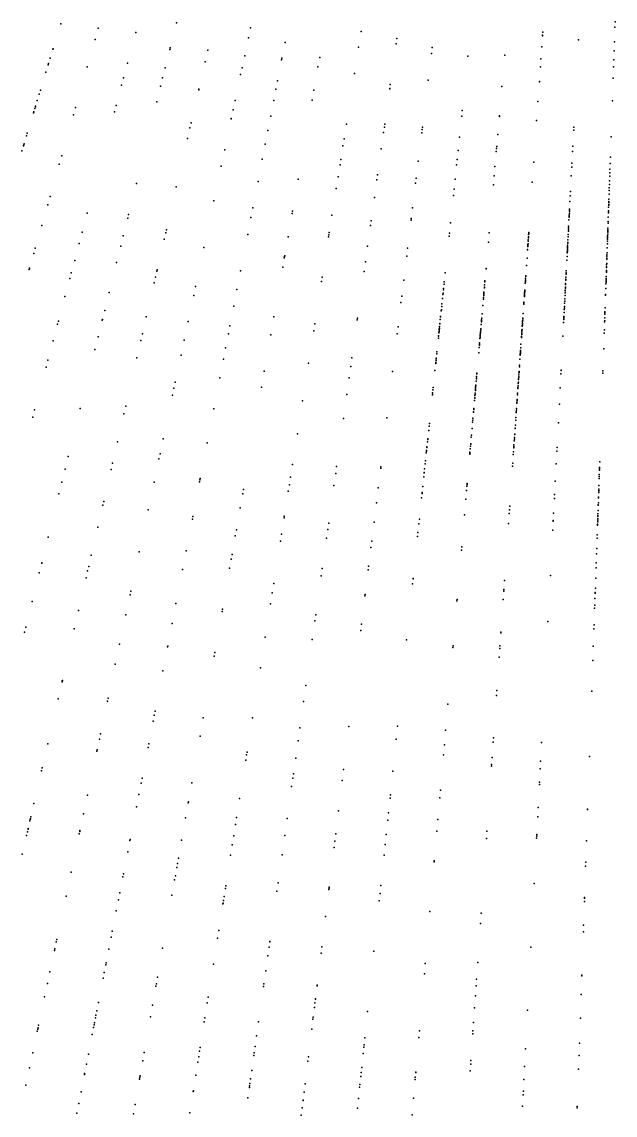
# Model space of a CAD drawing. Header units: metres. Extents: x -4327 to 4266, y -3886 to 3992.
# Drawn here: x -298.3 to -32, y -1408.5 to -917.9 of the extents above; entities that cross this region are included whole.
import ezdxf

# ---------------------------------------------------------------- set-up
doc = ezdxf.new("R2010")
doc.units = ezdxf.units.M

msp = doc.modelspace()

# ---------------------------------------------------------------- linework, layer by layer
for p in [(-280.9, -918.79, 2468.63), (-264.02, -920.74, 2513.69), (-228.97, -918.36, 2504.37), (-195.67, -920.53, 2506.66), (-146.06, -922.18, 2491.02), (-32.13, -920.18, 2493.7), (-32.05, -917.86, 86.66), (-265.45, -925.73, 2494.56), (-247.2, -922.56, 2514.73), (-196.61, -924.97, 2498), (-180.2, -927.05, 2503.01), (-130.04, -925.3, 2468.31), (-64.63, -924.19, 2504.92), (-64.6, -923.88, 2470.89), (-64.51, -922.48, 2504.48), (-48.52, -925.86, 2506.79), (-32.36, -926.75, 2494.73), (-284.37, -930.15, 2491.1), (-284.29, -929.89, 2502.47), (-231.96, -930.32, 2487.62), (-231.75, -929.51, 2493.57), (-214.84, -930.59, 2494.14), (-147.17, -929.17, 2497.44), (-130.37, -927.65, 2511.75), (-114.44, -932.04, 2517.84), (-114.11, -929.37, 2502.3), (-64.97, -929.13, 2493.21), (-32.51, -930.93, 2472.88), (-286.5, -937.1, 201.87), (-286.33, -936.55, 2488.2), (-285.58, -934.1, 2481.69), (-250.92, -936.44, 2495.02), (-216.04, -935.76, 2516.2), (-198.32, -933.04, 2495.13), (-181.72, -934.85, 2495.18), (-181.57, -934.08, 2489.06), (-164.66, -933.86, 2496.74), (-98.09, -933.23, 2499.4), (-81.61, -932.79, 2502.3), (-65.34, -934.38, 2498.98), (-32.65, -934.94, 2504.21), (-287.5, -940.38, 136.29), (-268.98, -938.04, 2463.52), (-233.99, -938.48, 2493.21), (-200.12, -941.51, 2505.47), (-199.49, -938.51, 2501.56), (-165.41, -938.1, 2487.61), (-149.04, -940.97, 2508.42), (-65.59, -938, 2512.84), (-32.75, -937.97, 2508.15), (-253.55, -946.25, 2492.93), (-252.65, -942.91, 2488.11), (-236.05, -946.75, 2507.07), (-235.13, -943.04, 2505.33), (-183.55, -944.28, 2512.12), (-132.95, -945.95, 2494.61), (-115.91, -944.03, 2487.89), (-82.84, -946.81, 2498.32), (-66.06, -944.74, 2489.44), (-66.05, -944.59, 2522.11), (-32.93, -943.08, 2505.16), (-290.53, -950.27, 208.1), (-290.01, -948.57, 177.97), (-218.96, -948.43, 2496.99), (-218.88, -948.06, 2468.13), (-184.29, -948.08, 2473.63), (-167.26, -948.56, 2503.08), (-133.22, -947.9, 2499.75), (-133.21, -947.83, 2495.49), (-292.27, -955.96, 2507.59), (-292.17, -955.65, 141.28), (-291.4, -953.12, 2488.32), (-274.22, -956.33, 2479.88), (-255.98, -955.32, 2500.78), (-237.81, -953.82, 2501.53), (-202.58, -953.08, 2503.57), (-185.26, -953.08, 2502.77), (-168.04, -953.02, 2506.69), (-66.69, -953.65, 2508.78), (-33.29, -953.28, 2499.15), (-293.09, -958.64, 95.7), (-293, -958.36, 180.37), (-292.98, -958.31, 133.88), (-292.52, -956.8, 222.67), (-275.16, -959.58, 2492.26), (-256.76, -958.23, 2500.4), (-204.34, -961.33, 2493.02), (-204.31, -961.22, 2465.1), (-203.5, -957.41, 2519.02), (-186.64, -960.18, 2485.18), (-100.91, -960.11, 2492.58), (-100.65, -957.6, 2482.03), (-84.01, -960.28, 2492.87), (-83.99, -960.01, 2492.17), (-222.88, -965.38, 2505.2), (-222.38, -963.22, 2483.75), (-152.64, -963.72, 2490.97), (-135.63, -965.05, 2512.09), (-135.45, -963.81, 2504.8), (-118.63, -966.17, 2465.28), (-118.5, -965.13, 2502.47), (-67.27, -962.06, 2490.01), (-50.65, -966.49, 2474.73), (-50.58, -965.16, 2495.37), (-296.23, -968.94, 226.65), (-295.9, -967.84, 2506.92), (-224, -970.23, 2478.18), (-187.9, -966.68, 2486.06), (-153.69, -970.33, 2488.06), (-135.97, -967.5, 2474.34), (-118.81, -967.63, 2484.85), (-101.92, -969.66, 2489.1), (-84.72, -968.39, 2505.8), (-33.85, -969.43, -292.81), (-298.32, -975.77, 270.12), (-297.64, -973.53, 2486.42), (-297.59, -973.36, 162.63), (-297.5, -973.08, 243.41), (-297.34, -972.56, 201.43), (-207.29, -975.23, 2497.06), (-189.07, -972.69, 2481.74), (-154.19, -973.49, 2492.18), (-137.02, -974.91, 2485.36), (-102.54, -975.58, 2484.34), (-85.39, -976.06, 2485.34), (-85.28, -974.74, 2497.95), (-85.19, -973.75, 2527.84), (-51.15, -976.02, 2491.13), (-51.02, -973.59, 2473.02), (-280.43, -977.98, 2500.44), (-190.4, -979.54, 2503.18), (-155.16, -979.61, 2484.06), (-120.38, -980.43, 2462.25), (-102.96, -979.63, 2514.71), (-68.58, -980.81, 2502), (-34.17, -978.59, -297.91), (-281.51, -981.74, 2506.14), (-208.87, -982.67, 2492.4), (-155.53, -982, 2505.97), (-103.22, -982.09, 2512.94), (-85.99, -982.83, 2510.61), (-51.52, -983.08, 2489.16), (-51.43, -981.31, 2504.63), (-34.42, -985.61, -306.52), (-34.36, -983.99, 2485.6), (-34.27, -981.39, -279.55), (-246.94, -990.4, 2496.92), (-192.33, -989.43, 2488.9), (-174.28, -988.39, 2493.87), (-156.39, -987.4, 2491.95), (-138.96, -988.74, 2477.09), (-138.65, -986.55, 2491.18), (-121.6, -990.32, 2498.92), (-121.31, -987.95, 2485.07), (-103.9, -988.52, 2505.28), (-86.7, -991.01, 2491.49), (-86.35, -986.93, 2521.08), (-69.22, -989.84, 2481.2), (-51.72, -986.89, 2490.87), (-34.6, -990.78, -277.56), (-34.54, -989.18, -277.69), (-34.47, -987.07, 2485.45), (-229, -991.91, 2505.86), (-157.22, -992.64, 2505.18), (-157.21, -992.58, 2489.3), (-104.66, -995.77, 2491.87), (-104.36, -992.89, 2476.86), (-52.19, -995.88, 2505.58), (-52.1, -994.04, 2489.09), (-34.75, -995.18, -376.96), (-34.7, -993.55, -376.34), (-34.66, -992.41, -382.12), (-286.73, -999.93, 2494.01), (-285.68, -996.29, 2519.66), (-212.16, -998.14, 2496.23), (-140.08, -996.73, 2501.06), (-52.33, -998.49, 2500.23), (-34.93, -1000.18, 2490.71), (-34.92, -1000.05, -412.25), (-34.91, -999.82, -412.8), (-34.88, -998.9, -432.33), (-34.88, -998.97, 2479.88), (-34.87, -998.44, -431.49), (-34.87, -998.66, -383.27), (-34.83, -997.42, -366.65), (-268.94, -1003.69, 2479.85), (-250.42, -1004.38, 2481.78), (-195.49, -1005.7, 2494.56), (-194.64, -1001.34, 2522.82), (-177.01, -1003.88, 2497.48), (-177, -1003.81, 2481.84), (-176.83, -1002.85, 2483.32), (-159.13, -1004.68, 2507.81), (-122.94, -1001.3, 2479.37), (-52.7, -1005.54, -419.98), (-52.67, -1005.01, -447.75), (-52.64, -1004.52, -388.33), (-52.6, -1003.65, -389.89), (-52.56, -1002.87, -439.59), (-52.52, -1002.2, -395.64), (-52.51, -1001.88, -392.35), (-35.11, -1005.49, -387.78), (-35.04, -1003.49, -368.26), (-35.04, -1003.5, -390.16), (-35.03, -1003.2, -438.1), (-35.01, -1002.65, -369.81), (-34.96, -1001.02, -422.91), (-34.96, -1001.03, -374.19), (-289.4, -1009.27, 2490.48), (-250.81, -1005.93, 2520.35), (-141.85, -1009.29, 2481.61), (-141.55, -1007.15, 2511.37), (-123.62, -1006.82, 2500.86), (-123.54, -1006.12, 2503.03), (-105.96, -1008.11, 2487.39), (-52.96, -1010.5, -376.76), (-52.95, -1010.27, 2501.96), (-52.91, -1009.53, -404.27), (-52.76, -1006.73, -443.25), (-35.29, -1010.43, -272.98), (-35.21, -1008.26, -363.16), (-35.18, -1007.43, -364.72), (-271.24, -1012.27, 2478.28), (-252.81, -1013.95, 2478.73), (-234.43, -1015.41, 2506.22), (-233.77, -1012.55, 2487.67), (-233.45, -1011.17, 2522.9), (-196.96, -1013.26, 2501.66), (-178.85, -1014.32, 2492.32), (-160.65, -1014.31, 2504.37), (-160.5, -1013.37, 2525.55), (-160.34, -1012.38, 2480.3), (-106.59, -1014.09, 2482.76), (-106.44, -1012.71, 2506.56), (-88.59, -1012.58, 2505.95), (-70.96, -1014.72, -449.9), (-70.93, -1014.33, -413.72), (-70.86, -1013.31, -395.33), (-70.83, -1012.93, 2511.23), (-70.82, -1012.8, -403.45), (-70.79, -1012.41, -396.26), (-53.16, -1014.29, 2511.93), (-53.1, -1013.29, -397.46), (-53.03, -1011.82, -403.91), (-53, -1011.22, -397.28), (-35.46, -1015.38, -495.19), (-35.44, -1014.77, -482.62), (-35.44, -1014.81, 2483.96), (-35.43, -1014.6, -445.71), (-35.41, -1013.87, -447.38), (-35.41, -1014.14, -445.51), (-35.38, -1013.2, -430.67), (-35.35, -1012.25, -473.32), (-35.33, -1011.8, -473.1), (-35.32, -1011.38, -424.04), (-35.31, -1011.15, -423.95), (-35.31, -1011.17, 2518.08), (-292.32, -1019.44, 2515.59), (-272.57, -1017.26, 2494.28), (-253.93, -1018.47, 2489.79), (-216.62, -1019.13, 2478.95), (-143.14, -1018.52, 2519.93), (-125.17, -1019.46, 2497), (-88.95, -1016.67, 2481.05), (-71.33, -1020.12, -385.2), (-71.32, -1019.98, -395.37), (-71.23, -1018.65, -397.42), (-71.21, -1018.37, -451.52), (-71.2, -1018.24, -432.94), (-71.18, -1017.89, -404.83), (-71.16, -1017.62, -402.79), (-71.14, -1017.4, -403.35), (-71.07, -1016.34, -397.16), (-71.02, -1015.7, -447.68), (-53.47, -1020.2, -346.47), (-53.45, -1019.91, -348.86), (-53.45, -1019.98, -377.76), (-53.44, -1019.67, -348.78), (-53.41, -1019.09, -412.63), (-53.4, -1019.02, -356.03), (-53.39, -1018.66, -455.16), (-53.39, -1018.7, -453.84), (-53.38, -1018.61, -435.27), (-53.36, -1018.12, -457.59), (-53.31, -1017.22, -292.38), (-53.29, -1016.9, -293.5), (-53.29, -1016.92, -459.05), (-53.23, -1015.61, -297.94), (-53.23, -1015.68, -300.37), (-35.59, -1019.21, -365.21), (-35.53, -1017.41, -267.14), (-35.49, -1016.35, -269.23), (-293, -1021.8, 2498.53), (-274.62, -1024.88, 2501.53), (-180.52, -1023.81, 2504.02), (-180.42, -1023.21, 2518.07), (-180.35, -1022.84, 2505.51), (-125.61, -1022.99, 2501.76), (-71.6, -1023.9, -451.96), (-53.71, -1024.83, -483.66), (-53.62, -1023.16, -329.51), (-53.53, -1021.47, -345.04), (-53.51, -1021.04, -351.74), (-53.5, -1020.78, -354.77), (-53.5, -1020.86, -349.19), (-35.77, -1024.33, -345.12), (-35.75, -1023.86, -344.96), (-35.72, -1022.97, 2523.56), (-35.71, -1022.48, -351.35), (-35.67, -1021.54, -361.65), (-295.05, -1028.95, 2512.21), (-294.89, -1028.4, 2477.09), (-255.78, -1025.89, 2485.19), (-237.74, -1029.75, 2506.83), (-237.58, -1029.09, 2493.82), (-200.14, -1029.64, 2510.97), (-181.25, -1027.93, 2502.55), (-144.75, -1029.93, 2485.95), (-144.14, -1025.61, 2490.76), (-90, -1028.76, -364.11), (-89.98, -1028.49, -363.38), (-71.83, -1027.2, -378.29), (-53.96, -1029.57, -517.9), (-35.98, -1030.19, -329.66), (-35.97, -1029.96, -343.27), (-35.96, -1029.85, -292.75), (-35.95, -1029.47, -339.99), (-35.9, -1028.07, -345.76), (-35.89, -1027.85, -334.48), (-35.86, -1026.97, -458.52), (-35.84, -1026.34, 2520.03), (-276.81, -1033.07, 2472.61), (-276.13, -1030.54, 2507.73), (-238.95, -1035.02, 2485.52), (-238.36, -1032.44, 2479.32), (-163.82, -1034.32, 2495.42), (-163.53, -1032.48, 2472.06), (-126.94, -1033.84, 2482.05), (-108.74, -1034.55, 2509.44), (-108.31, -1030.49, 2491.91), (-90.51, -1034.52, -356.62), (-90.47, -1034.06, -360.27), (-72.39, -1035.19, -304.62), (-72.34, -1034.47, -348.55), (-72.33, -1034.41, -429.18), (-72.3, -1034.01, -302.43), (-72.29, -1033.84, -302.99), (-72.23, -1032.97, 2517.35), (-72.18, -1032.17, -329.03), (-72.16, -1031.88, -312.24), (-54.18, -1033.79, -545.73), (-54.15, -1033.28, -523.3), (-54.11, -1032.49, -469.47), (-54.04, -1031.08, -516.54), (-54.03, -1030.86, -524.2), (-54, -1030.46, -473.31), (-36.13, -1034.57, -297.14), (-36.13, -1034.65, -297.78), (-36.12, -1034.22, 2473.5), (-36.09, -1033.56, -304.19), (-36.08, -1033.09, -321.29), (-36.04, -1032.1, -325.31), (-259.13, -1039.32, 2480.07), (-220.33, -1036.58, 2487.14), (-201.77, -1038.03, 2478.06), (-109.26, -1039.55, -420), (-109.12, -1038.19, -403.01), (-109.05, -1037.56, -406.03), (-108.84, -1035.51, 2473.54), (-90.97, -1039.82, -389.93), (-90.93, -1039.32, -343.08), (-90.92, -1039.18, 2485.74), (-90.92, -1039.27, -342.43), (-90.74, -1037.15, -351.19), (-90.72, -1036.94, -375.32), (-90.63, -1035.87, 2496.88), (-72.72, -1039.92, -369.47), (-72.68, -1039.36, 2478.95), (-72.65, -1038.97, 2478.02), (-72.64, -1038.77, -350.63), (-72.6, -1038.24, -352.98), (-54.47, -1039.4, -281.63), (-54.43, -1038.57, -326.35), (-54.42, -1038.31, -468.71), (-54.36, -1037.31, -499.28), (-54.35, -1037.13, -307.94), (-54.34, -1036.93, 2501.02), (-54.28, -1035.65, -476.38), (-54.26, -1035.34, -310.49), (-36.23, -1037.59, -286.4), (-36.16, -1035.46, -467.06), (-278.97, -1041.13, 2510.66), (-221.19, -1040.6, 2478.04), (-128.17, -1043.83, 2506.02), (-127.82, -1040.98, 2514.54), (-109.77, -1044.34, -465.13), (-109.52, -1042.03, -391.42), (-109.32, -1040.15, -397.88), (-91.18, -1042.24, -393.44), (-91.13, -1041.63, -377.02), (-91.04, -1040.59, -341.6), (-91.01, -1040.3, -398.57), (-73.04, -1044.51, -364.69), (-73.01, -1044.04, -360.69), (-72.98, -1043.69, -362.48), (-72.8, -1041.13, -446.71), (-72.77, -1040.6, -353.78), (-72.73, -1040.16, -303.61), (-54.72, -1044.15, -263.42), (-54.67, -1043.17, -306.02), (-54.61, -1042.11, -297.08), (-54.54, -1040.67, -312.71), (-36.34, -1040.54, 2515.55), (-36.32, -1040.17, -288.33), (-261.14, -1047.38, 2477.01), (-203.22, -1045.47, 2480.8), (-110.09, -1047.48, -377.18), (-110.05, -1047.04, -452.66), (-109.9, -1045.6, -381.69), (-109.9, -1045.62, -461.59), (-91.76, -1048.83, -337.97), (-91.44, -1045.2, -416.93), (-73.34, -1048.8, -362.97), (-54.94, -1048.33, -259), (-54.87, -1046.92, -296.59), (-54.84, -1046.5, -254.92), (-54.83, -1046.3, -253.65), (-54.8, -1045.56, -257.71), (-54.79, -1045.53, -258.91), (-36.63, -1049, 2497.38), (-36.61, -1048.24, -246.68), (-36.61, -1048.37, -282), (-36.6, -1048.03, -245.42), (-36.53, -1046.16, -252.22), (-282.3, -1053.57, 2502.91), (-281.92, -1052.15, 2466.43), (-262.21, -1051.69, 2490.9), (-262.17, -1051.49, 2490.44), (-242.47, -1050.25, 2484.51), (-223.67, -1052.29, 2472.33), (-204.93, -1054.27, 2475.57), (-185.19, -1050.28, 2480.45), (-166.83, -1053.34, 2495.41), (-147.79, -1051.57, 2477.24), (-147.68, -1050.8, 2509.36), (-129.5, -1054.67, 2497.61), (-110.85, -1054.65, -442.31), (-110.85, -1054.69, -360.96), (-110.83, -1054.5, -435.47), (-110.71, -1053.35, -400.95), (-110.7, -1053.24, -363.69), (-110.51, -1051.42, -383.16), (-110.51, -1051.44, -452.51), (-110.39, -1050.25, -407.69), (-110.37, -1050.13, -416.27), (-92.18, -1053.66, -452.71), (-92.08, -1052.47, -483.21), (-92.07, -1052.32, -437.21), (-92.05, -1052.09, -437.79), (-92.04, -1052.08, -451.35), (-92.01, -1051.64, -458.67), (-91.94, -1050.83, -339.88), (-73.73, -1054.36, -298.4), (-73.71, -1054.11, -488.18), (-73.71, -1054.12, -298.33), (-73.7, -1053.96, -297.04), (-73.69, -1053.87, -300.13), (-73.65, -1053.29, 2470.58), (-73.6, -1052.53, 2472.54), (-73.56, -1051.98, -330.92), (-73.54, -1051.7, -357.55), (-73.5, -1051.04, -506.43), (-73.48, -1050.87, 2494.97), (-55.18, -1052.85, -281.57), (-55.11, -1051.48, 2509.02), (-55.1, -1051.38, -250.64), (-55.07, -1050.83, -264.49), (-55.06, -1050.56, -235.33), (-55.06, -1050.7, -253.51), (-55.03, -1050.06, -249.72), (-36.75, -1052.5, 2490.48), (-36.74, -1051.96, -271.3), (-36.69, -1050.67, -275.26), (-264.1, -1059.23, 2497.6), (-244.24, -1057.91, 2469.35), (-205.62, -1057.82, 2487.62), (-186.6, -1058.24, 2495.48), (-167.33, -1056.45, 2502.77), (-129.89, -1057.87, 2509.01), (-111.29, -1058.83, -373.43), (-111.29, -1058.88, -350.77), (-111.13, -1057.38, -388.62), (-111.09, -1056.92, 2486.67), (-111.06, -1056.64, -355.17), (-111, -1056.11, -436.14), (-111, -1056.13, -392.76), (-110.96, -1055.73, -381.46), (-110.93, -1055.45, -418.38), (-92.69, -1059.44, -390.03), (-92.69, -1059.48, 2488.51), (-92.67, -1059.2, -389.95), (-92.62, -1058.68, -405.62), (-92.56, -1057.94, -470.4), (-92.56, -1058.02, -443.66), (-92.53, -1057.61, -498.23), (-92.52, -1057.54, -444.81), (-92.5, -1057.24, -427.1), (-92.47, -1056.92, -410.92), (-92.47, -1056.98, -497.23), (-92.4, -1056.18, -514.6), (-92.35, -1055.62, -512.9), (-74.09, -1059.58, 2489.09), (-74.05, -1059.03, -478.57), (-74, -1058.19, -476.8), (-73.95, -1057.49, -281.26), (-73.92, -1057.04, -344.61), (-73.87, -1056.43, -479.48), (-73.83, -1055.86, -471.59), (-55.49, -1058.87, -234.76), (-36.93, -1057.62, 2468.74), (-36.88, -1056, 2491.17), (-284.3, -1061.03, 2487.24), (-244.93, -1060.92, 2509.74), (-225.46, -1060.68, 2492.04), (-206.86, -1064.2, 2495.16), (-111.4, -1059.86, -380.98), (-93.09, -1064.04, -408.34), (-93, -1062.99, -434.17), (-92.96, -1062.55, -330.87), (-92.91, -1061.95, -331.96), (-92.74, -1060.03, -464.4), (-92.74, -1060.03, -464.4), (-74.41, -1064.08, 2499.67), (-74.3, -1062.52, -267.72), (-37.18, -1064.58, 2511.43), (-265.5, -1064.85, 2484.95), (-246.7, -1068.59, 2465.04), (-226.88, -1067.39, 2504.06), (-207.82, -1069.16, 2466.2), (-150.18, -1068.57, 2487.26), (-112.36, -1069.03, -467.04), (-112.33, -1068.73, -454.42), (-112.13, -1066.83, -446.05), (-112.03, -1065.9, -446.34), (-93.29, -1066.32, -319.29), (-74.77, -1069.27, -502.32), (-74.65, -1067.49, -485.91), (-74.65, -1067.49, -254.75), (-74.61, -1066.92, -487.76), (-74.6, -1066.85, -259.53), (-74.59, -1066.71, -260.12), (-74.57, -1066.47, -260.06), (-74.55, -1066.12, -489.51), (-74.52, -1065.64, 2499.55), (-74.52, -1065.67, -489.3), (-74.5, -1065.37, -263.49), (-287.48, -1072.88, 2496.57), (-286.64, -1069.74, 2489.26), (-169.64, -1071.05, 2507.02), (-150.73, -1072.5, 2485.26), (-112.91, -1074.27, -484.82), (-112.59, -1071.24, -367.94), (-112.54, -1070.75, -481.11), (-112.44, -1069.76, -472.25), (-75.01, -1072.63, -290.31), (-74.96, -1071.96, -319.26), (-56.3, -1074.18, -220.37), (-56.3, -1074.29, -217.34), (-37.52, -1074.47, 2515.64), (-209.47, -1077.63, 2504.19), (-189.5, -1074.68, 2507.86), (-151.44, -1077.58, 2500.76), (-131.96, -1074.71, 2488.38), (-94.41, -1079.12, -283.61), (-94.31, -1078.01, -285.85), (-94.3, -1077.8, -289.58), (-94.22, -1076.98, 2495.65), (-94.12, -1075.81, -294.1), (-94.09, -1075.47, -483.13), (-75.4, -1078.3, -252.35), (-75.4, -1078.32, -548.17), (-75.39, -1078.1, -255.41), (-75.33, -1077.27, -549.13), (-75.33, -1077.33, -256.47), (-75.32, -1077.19, -257.06), (-75.26, -1076.21, -560.49), (-75.26, -1076.21, -261.18), (-75.26, -1076.23, -240.1), (-75.2, -1075.42, -546.7), (-75.19, -1075.27, -526.82), (-75.15, -1074.74, -312.43), (-56.38, -1075.85, -213.38), (-37.56, -1075.57, 2484.41), (-230.04, -1082.25, 2512.69), (-229.45, -1079.5, 2480.58), (-190.75, -1081.81, 2516.98), (-113.83, -1083.02, -511.78), (-113.73, -1082.02, -506.25), (-94.78, -1083.33, -298.71), (-94.73, -1082.77, 2475.66), (-94.69, -1082.29, -297.79), (-94.65, -1081.82, -321.35), (-94.65, -1081.86, -504.61), (-94.59, -1081.21, -304.5), (-94.57, -1080.96, -273.37), (-75.69, -1082.45, 2508.63), (-75.66, -1082.02, -572.56), (-75.6, -1081.2, -309.83), (-75.53, -1080.1, -544.63), (-75.52, -1079.97, -315.87), (-75.49, -1079.56, -316.39), (-56.71, -1082.06, 2471.68), (-230.71, -1085.4, 2520.01), (-172.31, -1087.92, 2486.72), (-152.5, -1085.08, 2495.81), (-114.06, -1085.18, 2496.45), (-114.05, -1085.14, 2477.91), (-113.97, -1084.33, -506.61), (-95.17, -1087.85, -277.65), (-95.07, -1086.63, -282.41), (-95.07, -1086.71, -517.76), (-94.98, -1085.59, -517.22), (-94.94, -1085.12, -312.66), (-94.88, -1084.46, -292.64), (-76.15, -1088.95, -558.08), (-76.11, -1088.46, 2485.28), (-76.06, -1087.74, -560.46), (-76.05, -1087.58, -540.24), (-76.04, -1087.38, -236.98), (-76.04, -1087.43, -561.06), (-75.89, -1085.24, -563.68), (-75.84, -1084.51, 2509.64), (-292.59, -1091.98, 2515.11), (-272.12, -1091.4, 2524.5), (-252.52, -1093.79, 2490.17), (-251.72, -1090.33, 2511.49), (-212.16, -1091.45, 2484.55), (-95.63, -1093.07, -540.73), (-95.61, -1092.84, -266.85), (-95.52, -1091.8, -539.36), (-95.48, -1091.38, 2487.98), (-76.44, -1093.18, -597.71), (-76.42, -1092.89, -623.39), (-76.37, -1092.12, -623.74), (-76.32, -1091.44, -624.93), (-57.09, -1089.42, 2466.52), (-293.47, -1095.25, 2522.63), (-154.01, -1095.87, 2505.76), (-134.53, -1095.63, 2503.16), (-115.42, -1098.17, 2481.95), (-96.02, -1097.54, 2505.74), (-95.94, -1096.6, 2499.87), (-95.86, -1095.69, -549.5), (-76.84, -1098.81, -223.79), (-76.69, -1096.68, -669.16), (-76.68, -1096.58, -647.92), (-76.6, -1095.39, -616.92), (-57.53, -1097.74, 2481.69), (-174.66, -1102.76, 2491.25), (-115.74, -1101.17, 2492.37), (-115.54, -1099.31, -312.72), (-96.54, -1103.41, -356.22), (-96.27, -1100.31, -254.68), (-77.13, -1102.96, -637.95), (-77.13, -1103.05, -634.79), (-76.94, -1100.32, -638.03), (-76.93, -1100.19, -630.74), (-255.41, -1106.3, 2518.66), (-234.87, -1104.99, 2502.32), (-215.13, -1106.74, 2504.69), (-116.52, -1108.57, -297.7), (-116.28, -1106.34, -358.43), (-116.16, -1105.21, -309.17), (-116.13, -1104.91, 2508.21), (-96.96, -1108.28, -339.8), (-96.88, -1107.36, -356.16), (-96.87, -1107.22, -344.12), (-96.61, -1104.23, -571.27), (-77.54, -1108.81, -650.25), (-77.5, -1108.35, -614.68), (-77.46, -1107.69, -214.9), (-77.33, -1105.88, -217.68), (-77.28, -1105.14, -216.28), (-77.23, -1104.42, -218.65), (-58.11, -1108.8, 2484.7), (-277.47, -1112.88, 2504.08), (-236.29, -1111.66, 2539.55), (-116.8, -1111.3, -345.97), (-116.71, -1110.46, -341.04), (-116.7, -1110.34, -292.96), (-116.68, -1110.18, -297.48), (-116.55, -1108.93, -348.56), (-97.28, -1111.91, 2505.09), (-97.23, -1111.36, -588.89), (-97.2, -1111.02, -587.94), (-97.07, -1109.54, 2503.42), (-77.76, -1112.08, 2505.7), (-77.68, -1110.85, -645.75), (-77.55, -1109.01, -594.62), (-58.2, -1110.58, 2503.34), (-278.88, -1118.54, 2477.43), (-257.62, -1115.86, 2514.76), (-236.79, -1114.02, 2497.31), (-176.82, -1116.43, 2496.53), (-157.04, -1117.39, 2525.1), (-137.28, -1118.09, 2495.26), (-137.21, -1117.49, 2523.21), (-117.55, -1118.43, -322.8), (-117.31, -1116.18, -326.13), (-117.17, -1114.81, -326.39), (-78.13, -1117.26, -651.11), (-78.03, -1115.91, -654.42), (-58.5, -1116.2, 2479.46), (-39.06, -1118.52, -556.11), (-39.04, -1117.85, -555.78), (-39.04, -1118.04, -592.1), (-38.95, -1115.25, -562.09), (-258.29, -1118.77, 2506.8), (-218.37, -1123.41, 2520.34), (-218.25, -1122.81, 2497.26), (-177.74, -1122.18, 2502.13), (-157.48, -1120.54, 2502.84), (-117.94, -1122.09, 2517.48), (-117.75, -1120.29, -333.34), (-117.74, -1120.23, 2505.99), (-117.72, -1120.04, -335.94), (-39.21, -1122.73, -545.27), (-39.18, -1121.83, -535.03), (-39.15, -1121.02, -536.15), (-39.08, -1118.99, -588.7), (-280.36, -1124.47, 2515.65), (-239, -1124.42, 2513.34), (-218.54, -1124.28, 2514.99), (-198.86, -1127.79, 2496.63), (-178.27, -1125.57, 2506.06), (-158.23, -1125.86, 2496.56), (-138.37, -1126.96, 2504.11), (-118.38, -1126.34, 2494.16), (-98.7, -1128.18, -568.11), (-98.54, -1126.27, 2493.41), (-98.47, -1125.52, -574.51), (-98.43, -1125.1, -564.25), (-58.9, -1123.97, 2500.36), (-39.4, -1128.18, -625.34), (-39.38, -1127.61, 2488.4), (-39.32, -1125.88, -630.5), (-281.67, -1129.74, 2473.96), (-261.6, -1133.12, 2481.52), (-199.2, -1129.74, 2483.06), (-178.74, -1128.49, 2501.69), (-118.93, -1131.53, -352.94), (-118.72, -1129.52, 2515.76), (-118.72, -1129.57, -362.55), (-118.67, -1129.08, -358.3), (-99.04, -1132, 2520.71), (-59.32, -1131.83, 2510.52), (-59.22, -1129.93, 2520.97), (-39.51, -1131.42, -604.73), (-39.5, -1131.2, -604.61), (-39.43, -1129.1, -610.64), (-39.42, -1128.93, -626.56), (-261.98, -1134.75, 2506.4), (-241.65, -1136.86, 2519.33), (-200.3, -1135.94, 2496.68), (-139.2, -1133.65, 2486.47), (-79.49, -1136.79, -680.92), (-79.38, -1135.24, 2520.78), (-39.71, -1137.14, -705.4), (-39.63, -1134.76, -558.79), (-39.63, -1134.77, -675.11), (-39.62, -1134.58, -572.61), (-39.62, -1134.62, -574.19), (-39.59, -1133.66, -579.93), (-221.79, -1141.03, 2508.8), (-221.57, -1139.88, 2495.56), (-180.63, -1140.46, 2517.31), (-180.52, -1139.75, 2512.14), (-160.61, -1142.82, 2515.95), (-140.27, -1142.41, 2516.52), (-119.92, -1140.97, 2522.9), (-99.66, -1139.09, 2525.45), (-79.93, -1143.02, 2498), (-79.61, -1138.54, -704.98), (-59.85, -1141.99, 2511.12), (-59.83, -1141.63, 2517.6), (-59.66, -1138.4, 2514.13), (-39.89, -1142.26, -628.26), (-39.86, -1141.51, -618.15), (-39.84, -1140.9, -647.12), (-39.81, -1139.9, -687.46), (-39.8, -1139.59, -676.29), (-39.8, -1139.78, -700.17), (-39.76, -1138.67, -702.92), (-39.76, -1138.7, 2505.6), (-264.27, -1144.67, 2499.71), (-202.03, -1145.75, 2496.74), (-181.79, -1147.75, 2515.29), (-161.01, -1145.66, 2497.01), (-120.56, -1147.04, 2492.87), (-120.15, -1143.19, 2495.21), (-60.06, -1145.97, 2512.6), (-40.09, -1148.03, 2504.36), (-39.94, -1143.71, -642.13), (-39.93, -1143.53, -614.41), (-39.92, -1143.23, -643.5), (-286.49, -1149.05, 2516.26), (-202.52, -1148.56, 2517.19), (-182.29, -1150.95, 2493.66), (-161.57, -1149.6, 2516.38), (-141.31, -1150.87, 2520.59), (-120.75, -1148.85, 2522.03), (-40.14, -1149.51, 2496.8), (-267.17, -1157.22, 2505.79), (-245.67, -1155.77, 2496.5), (-224.55, -1155.19, 2507.59), (-203.99, -1156.87, 2513.82), (-141.67, -1153.81, 2494.7), (-101.05, -1155.02, 2495.29), (-100.92, -1153.52, 2520.77), (-40.39, -1156.65, -707.06), (-40.31, -1154.2, 2514.18), (-289.43, -1160.84, 2513.55), (-289.37, -1160.58, 2488.46), (-268.32, -1162.23, 2502.52), (-204.35, -1158.95, 2514.76), (-142.69, -1162.09, 2516.19), (-40.53, -1160.61, -699.08), (-290.49, -1165.11, 2484.27), (-269.49, -1167.31, 2488.93), (-268.79, -1164.24, 2489.34), (-226.18, -1163.61, 2466.15), (-205.07, -1163, 2512.83), (-163.94, -1166.51, 2510.08), (-163.48, -1163.19, 2492.32), (-142.9, -1163.79, 2480.87), (-122.73, -1167.65, 2516.04), (-61.13, -1166.34, 2499.32), (-40.77, -1167.46, 2506.94), (-40.61, -1162.89, -695.28), (-185.3, -1169.94, 2485.14), (-122.98, -1170.07, 2514.08), (-122.75, -1167.88, 2481.13), (-81.99, -1172.56, 2469.53), (-81.71, -1168.49, 2517.32), (-40.93, -1171.96, 2484.67), (-249.76, -1175.02, 2488.75), (-249.4, -1173.34, 2502.61), (-185.95, -1174.05, 2518.58), (-144.32, -1175.41, 2498.56), (-144.25, -1174.86, 2511.54), (-102.98, -1177.1, 2485.98), (-82.31, -1177.08, 2489.53), (-82.05, -1173.38, 2485.2), (-41.09, -1176.68, -784.39), (-41.01, -1174.27, -770.81), (-40.99, -1173.88, 2478.23), (-293.7, -1177.95, 2501.19), (-272.88, -1181.99, 2502.76), (-229.16, -1178.93, 2491.66), (-208.49, -1182.41, 2477.11), (-208.32, -1181.47, 2488.96), (-186.75, -1179.08, 2480.15), (-103.04, -1177.71, 2511.96), (-41.24, -1180.93, -778.87), (-41.19, -1179.64, 2500.95), (-251.66, -1183.98, 2483.47), (-166.77, -1186.61, 2479.09), (-166.4, -1183.96, 2497.86), (-62.2, -1186.93, 2514.77), (-297.12, -1191.7, 2495.66), (-296.57, -1189.46, 2515.16), (-274.78, -1190.19, 2506.17), (-230.89, -1187.83, 2486.16), (-146.23, -1190.94, 2503.29), (-145.88, -1188.12, 2504.37), (-83.35, -1192.01, 2479.05), (-83.33, -1191.74, 2481.95), (-41.56, -1190.25, 2498.68), (-41.5, -1188.46, 2474.04), (-189.11, -1193.97, 2511.46), (-167.96, -1195.07, 2476.06), (-125.62, -1195.2, 2503.76), (-254.47, -1197.2, 2500.8), (-232.93, -1198.3, 2504.6), (-232.87, -1198.03, 2507.51), (-211.75, -1200.89, 2508.85), (-104.87, -1198.7, 2472.22), (-104.8, -1197.82, 2501.53), (-83.85, -1199.07, 2504.21), (-83.76, -1197.89, 2501.73), (-41.84, -1198.07, 2511.57), (-256.38, -1206.17, 2498.8), (-212.04, -1202.54, 2494.96), (-84.12, -1203, 2498.43), (-42.06, -1204.41, 2510.75), (-235.03, -1209.13, 2499.47), (-191.29, -1207.75, 2515.82), (-280.3, -1214.1, 2494.06), (-280.18, -1213.59, 2530.87), (-280.13, -1213.38, 2530.43), (-170.85, -1215.67, 2504.85), (-282.03, -1221.6, 2492.44), (-259.61, -1221.37, 2526.82), (-85.33, -1220.21, 2506.18), (-85.17, -1217.97, 2505.05), (-42.54, -1218.18, 2504.36), (-259.91, -1222.76, 2522.76), (-171.85, -1222.8, 2498.8), (-107.09, -1224.02, 2489.83), (-238.89, -1228.98, 2533.54), (-238.55, -1227.24, 2536.92), (-216.92, -1230.21, 2548.85), (-194.84, -1230.18, 2530.87), (-239.41, -1231.68, 2497.81), (-173.53, -1234.73, 2516.27), (-151.52, -1234.01, 2512.47), (-129.7, -1233.99, 2500.58), (-108.12, -1235.8, 2541.68), (-263.52, -1239.75, 2540.37), (-263.01, -1237.38, 2504.66), (-218.36, -1238.35, 2534.17), (-174.35, -1240.55, 2528.14), (-130.3, -1239.75, 2498.54), (-86.79, -1241.14, 2542.12), (-86.65, -1239.14, 2545.05), (-286.71, -1241.88, 2530.38), (-264.67, -1245.17, 2500.07), (-264.54, -1244.54, 2543.24), (-241.7, -1243.46, 2542.41), (-241.4, -1241.91, 2501.52), (-197.27, -1245.53, 2503.59), (-108.69, -1242.32, 2492.71), (-65.05, -1241.31, 2505.06), (-197.84, -1249.14, 2493.9), (-197.47, -1246.8, 2485.85), (-175.43, -1248.26, 2489.01), (-109.08, -1246.8, 2498.29), (-87.48, -1251.08, 2541.4), (-87.27, -1247.99, 2528.15), (-65.49, -1249.71, 2501.43), (-43.57, -1247.57, 2533.11), (-289.51, -1254, 2507.23), (-289.19, -1252.63, 2524.79), (-176.42, -1255.31, 2533.85), (-153.89, -1253.31, 2524.01), (-153.89, -1253.37, 2496.84), (-131.82, -1254.15, 2503.59), (-87.54, -1251.86, 2504.99), (-65.67, -1253.15, 2491.31), (-244.83, -1259.53, 2499.67), (-244.38, -1257.24, 2525.56), (-222.06, -1259.35, 2494.58), (-176.71, -1257.34, 2534.5), (-154.5, -1258.32, 2496.55), (-66.04, -1260.15, 2495.05), (-65.98, -1259, 2499.55), (-268.85, -1264.85, 2532.74), (-245.83, -1264.66, 2523.39), (-177.23, -1261.05, 2497.59), (-132.93, -1264.79, 2535.14), (-110.47, -1262.67, 2537), (-292.89, -1268.64, -923.9), (-246.9, -1270.2, 2490.68), (-223.63, -1268.28, 2492.16), (-223.55, -1267.83, 2491.27), (-200.58, -1266.41, 2504.63), (-133.08, -1266.2, 2513.99), (-110.77, -1266.11, 2496.06), (-66.58, -1270.45, 2525.69), (-294.49, -1275.56, -912.93), (-294.29, -1274.69, -938), (-270.65, -1273.29, 2525.79), (-224.82, -1275, 2492.01), (-201.93, -1274.91, 2535.04), (-179.25, -1275.41, 2489.02), (-156.17, -1271.93, 2489.82), (-133.78, -1272.86, 2537.5), (-66.8, -1274.59, 2520.23), (-44.39, -1271.18, 2504.8), (-44.39, -1271.3, 2505.02), (-295.54, -1280.14, 2505.42), (-295.46, -1279.79, 2538.31), (-294.7, -1276.48, -928.54), (-294.52, -1275.72, 2496.79), (-202.42, -1278.02, 2520.8), (-134.13, -1276.15, 2523.49), (-111.62, -1275.85, 2532.31), (-296.22, -1283.07, -901.33), (-295.82, -1281.33, -926.69), (-272.54, -1282.19, 2483.26), (-272.32, -1281.19, -945.64), (-272.24, -1280.79, -945.35), (-249.83, -1285.26, 2523.56), (-249.73, -1284.73, -947.07), (-226.6, -1285.12, 2521.88), (-203.24, -1283.21, 2531.03), (-180.3, -1282.93, 2527.29), (-157.44, -1282.25, 2523.54), (-134.8, -1282.58, 2488.98), (-112.07, -1280.99, 2532.21), (-89.81, -1284.3, 2504.75), (-89.58, -1281.07, 2525.5), (-67.3, -1284.14, 2528.84), (-67.25, -1283.28, 2516.93), (-67.22, -1282.58, 2518.97), (-44.89, -1285.39, 2498.93), (-203.87, -1287.18, 2495.16), (-158.2, -1288.43, 2495.29), (-157.85, -1285.56, 2519.87), (-135.28, -1287.07, 2504.38), (-298.15, -1291.43, -908.27), (-250.82, -1290.37, -942.52), (-228.01, -1293.13, 2517.37), (-204.61, -1291.83, 2527.65), (-181.53, -1291.68, 2527.52), (-135.78, -1291.86, 2530.58), (-113.28, -1294.77, 2498.4), (-113.24, -1294.39, 2524.5), (-45.22, -1294.98, 2527.73), (-276.22, -1299.5, -920.03), (-228.76, -1297.38, -952.21), (-228.43, -1295.51, 2518.65), (-45.29, -1296.81, 2527.91), (-253.01, -1301.61, -935.48), (-252.75, -1300.27, -924.81), (-229.75, -1302.96, 2516.38), (-229.43, -1301.17, -945.15), (-183.29, -1304.17, 2518.15), (-68.37, -1304.49, 2507.67), (-254.4, -1308.78, 2532.47), (-230.96, -1309.83, -917.85), (-206.98, -1306.8, 2506.47), (-206.78, -1305.55, 2487.62), (-183.83, -1308.05, 2505.65), (-160.51, -1307.23, 2488.46), (-160.43, -1306.58, 2490.5), (-160.38, -1306.18, 2529.67), (-137.58, -1308.99, 2523.36), (-137.21, -1305.51, 2509.96), (-278.5, -1310.23, 2507.67), (-255, -1311.88, -909.41), (-208.06, -1313.65, -927.52), (-208.02, -1313.37, -932.72), (-207.83, -1312.16, -954.75), (-207.54, -1310.35, -932.73), (-137.93, -1312.28, 2493.1), (-45.84, -1312.64, 2521.41), (-45.79, -1311.17, 2491.99), (-45.78, -1310.89, 2488.18), (-255.97, -1316.83, -911.77), (-162, -1319.41, 2524.95), (-115.23, -1317.07, 2511.23), (-92.15, -1317.83, 2489.45), (-92.47, -1322.45, 2548.3), (-46.21, -1323.18, 2494.97), (-258.25, -1328.58, -912.37), (-257.73, -1325.89, -913.75), (-210.51, -1329.11, 2506.06), (-209.95, -1325.56, -927.25), (-46.31, -1326.22, 2500.71), (-283.51, -1333.83, 2506.59), (-282.86, -1330.78, -903.17), (-282.62, -1329.61, -904.51), (-259.3, -1333.96, 2507.72), (-235.14, -1333.52, 2515.16), (-187.36, -1333.13, -922.54), (-187.02, -1330.7, 2518.99), (-187, -1330.58, -944.67), (-163.67, -1333.02, 2514.28), (-69.87, -1333.16, 2529.03), (-283.68, -1334.62, 2527.76), (-187.9, -1336.98, -937.16), (-164.01, -1335.74, 2512.82), (-140.31, -1334.93, 2509.58), (-285.71, -1344.16, 2499.96), (-260.68, -1341.09, 2508.04), (-260.51, -1340.21, -906.35), (-212.35, -1340.71, 2544.57), (-188.86, -1343.8, -916.93), (-117.28, -1340.5, 2502.68), (-93.7, -1339.97, 2504.81), (-261.85, -1347.09, 2502.99), (-261.35, -1344.55, -902.84), (-237.45, -1346.63, -904.53), (-117.68, -1345.08, 2527.73), (-94.23, -1347.54, 2512.37), (-47, -1345.93, 2527.88), (-46.99, -1345.7, 2517.52), (-286.81, -1349.35, -903.9), (-238.15, -1350.64, -899.71), (-237.96, -1349.54, 2509.18), (-189.84, -1350.76, 2523.72), (-189.66, -1349.5, 2498.52), (-165.82, -1350.53, -932.43), (-165.78, -1350.19, -913.78), (-94.43, -1350.39, 2511.12), (-288.11, -1355.47, 2520.99), (-263.96, -1357.94, -898.9), (-215.09, -1358.05, 2527.45), (-214.7, -1355.59, -906.81), (-166.76, -1358.16, 2535.02), (-166.55, -1356.4, 2558.39), (-166.52, -1356.23, -922.2), (-94.75, -1354.94, 2496.71), (-47.3, -1354.41, 2500.9), (-265.06, -1363.64, 2491.67), (-264.68, -1361.64, 2520.23), (-239.66, -1359.19, 2540.28), (-167.02, -1360.25, -918.42), (-143.15, -1362, 2533.83), (-95.12, -1360.3, 2506.59), (-71.35, -1361.44, 2555.6), (-290.81, -1368.15, 2515.25), (-265.91, -1368.01, -932.83), (-265.73, -1367.07, 2514.04), (-265.29, -1364.78, 2535.87), (-240.58, -1364.39, 2517.17), (-216.45, -1366.59, -891.58), (-216.16, -1364.8, -892.54), (-192.06, -1366.58, 2507.31), (-167.66, -1365.49, -910.04), (-167.55, -1364.59, 2533.79), (-95.59, -1366.97, 2525.44), (-47.66, -1364.91, 2540.12), (-291.38, -1370.83, -890.14), (-291.19, -1369.96, -920.99), (-291.06, -1369.32, -890.24), (-291.05, -1369.27, -921.61), (-266.76, -1372.36, -895.49), (-266.15, -1369.21, -931.45), (-192.95, -1372.94, -898.75), (-168.2, -1369.91, -903.28), (-120.18, -1373.62, 2531.31), (-119.91, -1370.59, 2496.49), (-95.94, -1371.99, 2521.56), (-95.85, -1370.73, 2522.53), (-218.27, -1378.1, -933.94), (-193.63, -1377.73, -936.77), (-144.83, -1377.97, 2507.68), (-144.72, -1376.94, -923.48), (-144.39, -1373.79, -924.63), (-48.06, -1376.22, 2554.47), (-293.43, -1380.47, 2505.62), (-268.47, -1381.17, -930.73), (-243.39, -1380.32, -939.3), (-218.95, -1382.39, 2494.41), (-218.53, -1379.73, -895.84), (-194.19, -1381.73, 2528.57), (-194.01, -1380.46, 2522.99), (-169.73, -1382.33, -935.53), (-145.13, -1380.84, 2503.22), (-72.26, -1378.8, 2502.08), (-48.25, -1381.79, 2551.46), (-294.87, -1387.27, 2498.82), (-269.33, -1385.58, 2512.39), (-244.06, -1384.11, -892.69), (-219.31, -1384.68, -889.38), (-195.14, -1388.47, -897.01), (-169.96, -1384.23, -931.31), (-145.79, -1387.11, -905.22), (-96.89, -1385.64, 2517.19), (-96.77, -1383.91, 2517.29), (-72.68, -1386.73, 2497.12), (-48.47, -1387.86, 2529.64), (-270.24, -1390.27, -928.01), (-270.14, -1389.76, 2478.66), (-245.51, -1392.35, -923.1), (-245.47, -1392.13, -884.93), (-245.36, -1391.52, -895.3), (-245.24, -1390.81, -928.68), (-220.24, -1390.57, 2490.04), (-195.66, -1392.22, -885.45), (-146.22, -1391.17, 2502.59), (-146.03, -1389.41, -903.48), (-121.83, -1392.54, 2500.85), (-121.74, -1391.44, 2498.88), (-121.55, -1389.27, -936.78), (-121.55, -1389.38, -937.96), (-97.1, -1388.59, 2493.53), (-72.98, -1392.53, 2494.74), (-296.52, -1395.04, -925.63), (-271.74, -1397.98, 2518.76), (-221.4, -1397.86, -929.56), (-221.36, -1397.63, 2486.84), (-196.21, -1396.09, -923.76), (-196.1, -1395.35, -922.17), (-195.96, -1394.31, 2493.42), (-171.68, -1398.25, 2494.72), (-171.22, -1394.51, -933.8), (-146.72, -1395.9, -929.57), (-146.59, -1394.68, -889.64), (-73.25, -1397.77, 2504.12), (-196.86, -1400.76, 2533.91), (-172.13, -1401.9, -886.34), (-172.12, -1401.81, 2494.71), (-147.25, -1400.97, -931.84), (-147.25, -1401.04, 2494.72), (-122.56, -1400.89, 2519.07), (-73.34, -1399.44, 2491.14), (-273.62, -1407.67, -913.02), (-272.78, -1403.33, -919), (-248.26, -1407.98, 2477.87), (-247.52, -1403.77, 2486.1), (-222.92, -1407.44, 2523.46), (-172.53, -1405.16, -918.83), (-147.7, -1405.31, -894.26), (-73.6, -1404.43, 2519.29), (-49.07, -1405.18, 2493.1), (-49.05, -1404.57, 2492.01), (-172.94, -1408.49, -926.51), (-123.21, -1408.32, 2490.77)]:
    msp.add_point(p)

doc.saveas('drawing.dxf')
